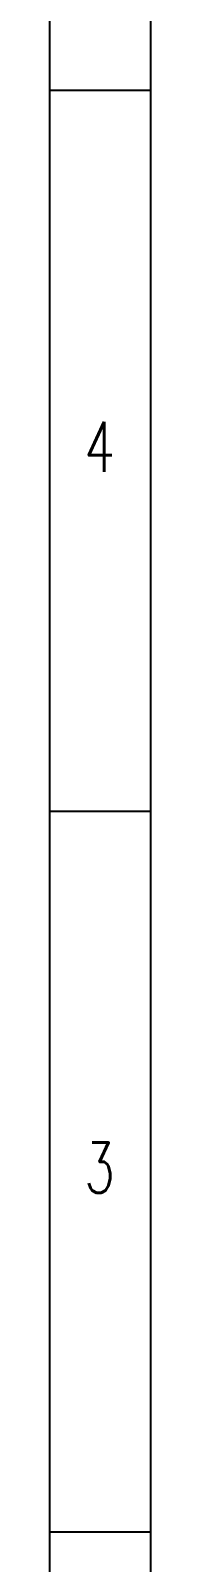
# Model space of a CAD drawing. Header units: inches. Extents: x 8 to 892, y 8 to 602.
# Drawn here: x 845.9 to 855.9, y 158.2 to 310.6 of the extents above; entities that cross this region are included whole.
import ezdxf
from ezdxf.enums import TextEntityAlignment as Align

# ---------------------------------------------------------------- set-up
doc = ezdxf.new("R2010")
doc.units = ezdxf.units.IN
doc.layers.add('å\x9b¾æ¡\x86', color=4, linetype='Continuous')
doc.styles.add('HZ', font='txt_____.ttf', dxfattribs={"width": 0.7, "bigfont": 'HZTXT'})

# ---------------------------------------------------------------- blocks, each defined once
blk = doc.blocks.new('tk1')
at = {"layer": 'å\x9b¾æ¡\x86'}
for p, q in [((10, 584), (10, -10)), ((0, 287), (0, 0)), ((0, 287), (0, 0)), ((0, 287), (0, 0)), ((0, 287), (0, 0)), ((0, 287), (10, 287)), ((0, 215.25), (10, 215.25)), ((0, 143.5), (10, 143.5))]:
    blk.add_line(p, q, dxfattribs=at)
at = {"layer": 'å\x9b¾æ¡\x86', "color": 1}
blk.add_line((0, 574), (0, 0), dxfattribs=at)
at = {"layer": 'å\x9b¾æ¡\x86', "style": 'HZ', "width": 0.7}
for s, p in [('4', (4.96, 249.01)), ('3', (4.96, 177.26))]:
    blk.add_text(s, height=5, dxfattribs=at).set_placement(p, align=Align.CENTER)

msp = doc.modelspace()

# ---------------------------------------------------------------- block references
at = {"linetype": 'Continuous'}
msp.add_blockref('tk1', (845.93, 17.68), dxfattribs=at)

doc.saveas('drawing.dxf')
